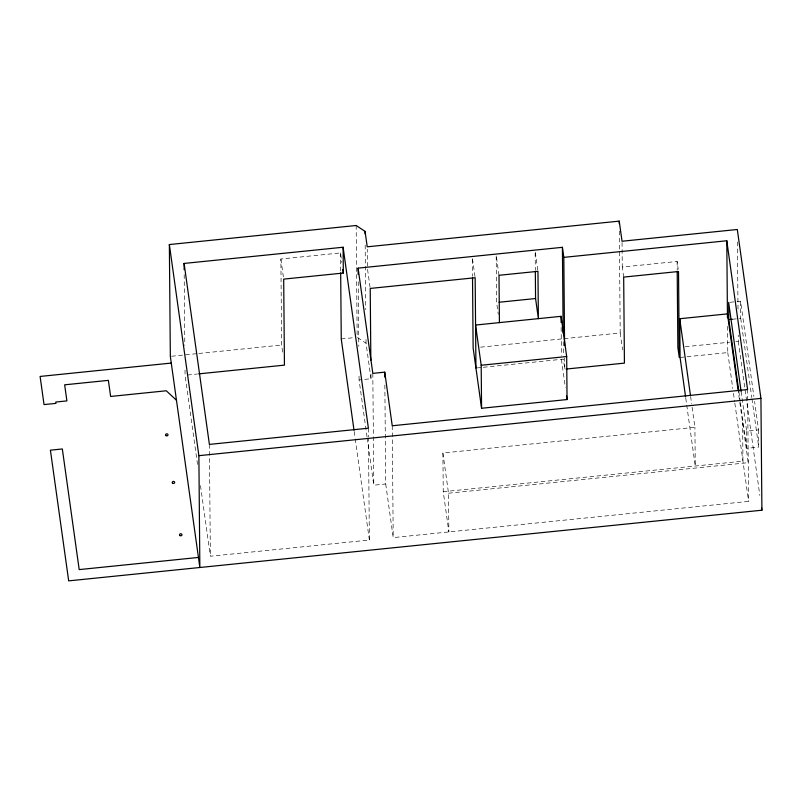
<?xml version="1.0" encoding="UTF-8"?>
<svg xmlns="http://www.w3.org/2000/svg" width="802" height="802" viewBox="0 0 802 802"><rect width="100%" height="100%" fill="white"/><g stroke="black" fill="none" stroke-linecap="round" stroke-linejoin="round"><path stroke-width="0.6" stroke-dasharray="4.01 3.01" d="M282.625 352.128L281.632 345.03L280.88 259.006L340.509 252.931L341.832 262.394M623.675 277.101L622.262 267.046L677.119 261.452L678.211 269.272M171.568 356.248L197.543 353.602M198.776 353.471L281.632 345.03M341.251 338.945L353.481 337.702M729.84 302.304L735.805 301.692M736.998 301.572L740.577 301.211L753.89 396.489M732.376 319.256L740.727 318.414L740.577 301.211M187.558 375.005L197.492 373.993M480.609 347.176L562.874 338.795M564.117 338.665L620.207 332.95L619.495 250.946M367.045 436.91L359.085 379.958L371.005 378.745L370.965 373.792M477.18 367.928L482.142 367.416M483.335 367.296L563.395 359.136L564.798 369.191L564.698 358.013M685.269 346.715L729.66 342.193M735.825 341.562L738.291 341.311L738.231 335.096M680.076 357.441L727.765 352.579L727.534 325.111M442.904 453L448.529 493.22L448.859 531.927L443.245 491.706L442.904 453L694.913 427.316L691.805 405.11M758.562 429.892L758.712 447.105L746.792 448.318L746.642 431.115L758.562 429.892L754.582 401.441M367.216 438.143L373.792 485.19L385.722 483.977L384.83 382.093M443.245 491.706L742.953 461.16L742.612 422.453M448.529 493.22L748.236 462.674L738.301 391.607M200.49 485.581L210.365 556.237L369.361 540.027L368.479 438.143M385.722 483.977L393.211 537.601L748.567 501.38L747.594 389.551M371.005 378.745L366.043 343.226L357.151 337.331L356.178 225.502M740.727 318.414L751.795 397.602M751.965 398.845L758.712 447.105M738.291 341.311L759.835 495.425M741.108 391.516L746.642 431.115M738.832 391.396L740.216 401.291M740.386 402.534L746.792 448.318M727.765 352.579L732.797 388.539M733.459 393.301L734.672 401.932M734.843 403.165L748.567 501.38M690.602 396.469L691.635 403.877M685.76 398.163L695.254 466.022L694.913 427.316M620.207 332.95L622.563 349.842M561.43 359.336L565.35 387.366M537.791 270.144L535.155 251.226L535.315 269.893M499.004 275.297L496.197 255.196L496.608 302.504L498.263 314.334M474.995 276.55L472.348 257.622L472.508 276.179M370.053 287.246L367.406 268.319L367.246 249.201M354.193 431.466L355.055 437.641M355.226 438.874L369.361 540.027M280.88 259.006L283.687 279.116M197.543 464.508L185.072 375.266L185.001 367.807M737.419 241.913L738.03 311.497M677.119 261.452L677.199 270.174M622.051 242.465L622.262 267.046M619.314 231.066L619.475 249.703M563.245 341.742L563.365 355.406M561.159 327.386L561.4 355.647M392.238 425.772L393.211 537.601M372.82 373.371L373.361 435.496M373.371 436.739L373.792 485.19M368.389 428.208L368.469 436.9M365.181 245.061L365.752 309.672M366.013 339.497L366.043 343.226M358.223 281.803L358.795 346.414M359.055 376.228L359.085 379.958M340.509 252.931L340.67 271.627M209.392 444.408L210.365 556.237M184.189 274.625L184.811 345.441"/><path stroke-width="1.2" d="M169.362 244.55L198.876 455.676L199.848 567.505L170.335 356.369L169.362 244.55L356.178 225.502L365.07 231.397L367.226 246.815L619.234 221.131L622.041 241.242L737.309 229.492L760.928 398.393L761.9 510.212L68.681 580.869L50.406 450.173L62.335 448.96L79.197 569.6L198.445 557.45M184.099 263.437L343.096 247.237L368.389 428.208L209.392 444.408L184.099 263.437L184.149 269.652M358.163 274.354L358.103 268.139L562.413 247.317L563.826 257.372L564.588 345.582M343.096 247.237L343.316 273.041L283.687 279.116L284.439 365.131L198.736 373.872M563.826 257.372L726.792 240.76L747.594 389.551L392.238 425.772L384.739 372.148L372.82 373.371L358.103 268.139M499.044 302.254L535.566 298.534L535.325 271.146M561.059 316.329L475.566 325.041L481.19 365.261L481.571 408.268L567.054 399.556L566.683 356.539L561.059 316.329L561.109 322.474M171.267 363.075L40.1 376.439L44.04 404.589L55.96 403.376L55.769 402.033L66.907 400.9L64.651 384.82L108.38 380.359L110.626 396.449L166.295 390.774L176.47 400.278M685.59 396.93L680.076 357.441L679.735 318.735L727.434 313.873L738.131 390.373M738.832 391.396L728.797 319.627L732.376 319.256M481.19 365.261L566.683 356.539M566.042 369.06L624.427 363.116L623.675 277.101L678.522 271.507L679.274 357.522L677.87 347.466L677.209 271.427M198.876 455.676L760.928 398.393M761.559 507.746L761.9 510.212M741.108 391.516L728.647 302.424L728.797 319.627M679.735 318.735L690.432 395.236M566.543 395.897L567.054 399.556M535.566 298.534L538.373 318.645L537.962 271.327L499.004 275.297L499.415 322.615M481.571 408.268L473.13 347.938L472.518 277.422M342.825 269.492L343.316 273.041M354.013 430.233L341.251 338.945L340.68 272.88M726.792 240.76L727.464 317.792M619.234 221.131L619.254 223.618M562.413 247.317L563.164 333.041M475.947 368.048L475.155 277.733L370.223 288.429L370.845 360.188M384.739 372.148L384.79 377.12M365.07 231.397L365.09 233.883M166.034 435.656A1.223 1.033 -0.5 0 0 167.999 434.985A1.223 1.033 -0.5 0 0 166.335 433.882A1.223 1.033 -0.5 0 0 166.034 435.656M172.691 483.265A1.223 1.033 -0.5 0 0 174.656 482.593A1.223 1.033 -0.5 0 0 172.991 481.491A1.223 1.033 -0.5 0 0 172.691 483.265M179.999 535.586A1.223 1.033 -0.5 0 0 181.974 534.924A1.223 1.033 -0.5 0 0 180.31 533.821A1.223 1.033 -0.5 0 0 179.999 535.586"/></g></svg>
